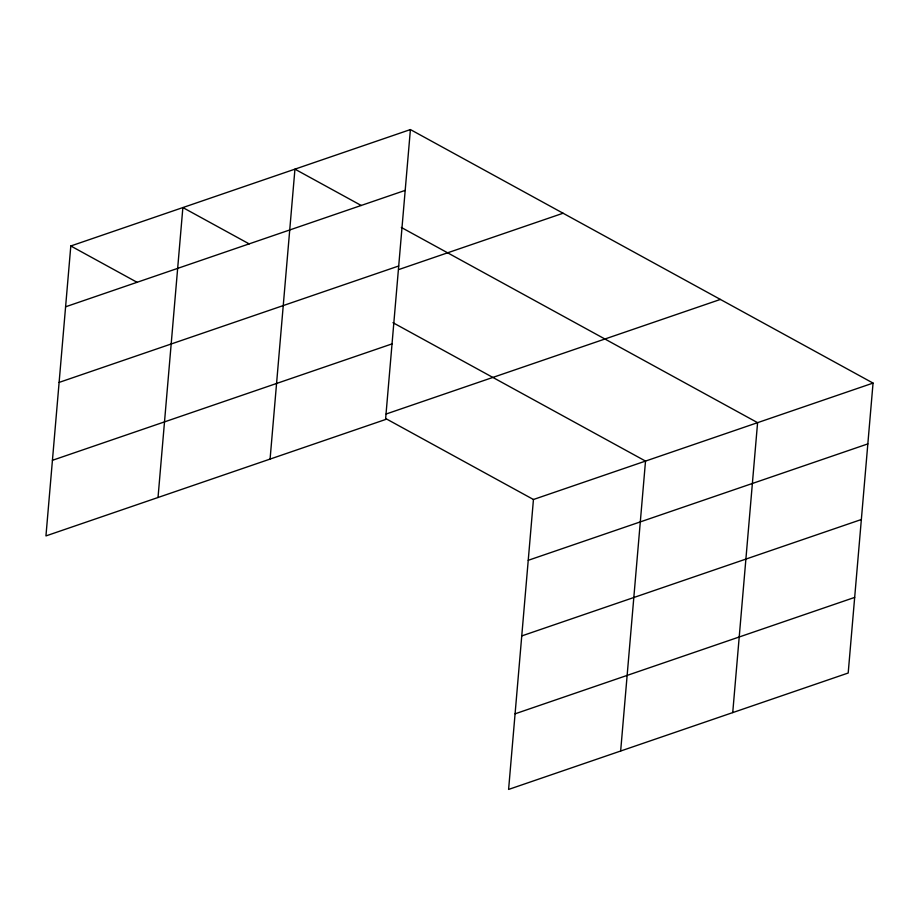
<?xml version="1.0" encoding="UTF-8"?>
<svg xmlns="http://www.w3.org/2000/svg" width="919" height="919" viewBox="0 0 919 919"><rect width="100%" height="100%" fill="white"/><g stroke="black" fill="none" stroke-linecap="round" stroke-linejoin="round"><path stroke-width="1.38" d="M410.402 129.568L70.809 245.982L45.95 535.915L385.555 419.501L410.402 129.568L873.05 383.085L848.191 673.018L508.598 789.432L533.445 499.499L873.05 383.085M158.022 497.489L182.87 207.568L249.198 243.914M270.083 459.075L294.942 169.153L361.27 205.5M620.658 751.007L645.517 461.085L392.976 322.695M732.73 712.593L757.589 422.671L401.316 227.441M65.594 306.797L405.199 190.382M59.115 382.407L398.708 265.993M399.007 269.474L563.083 213.231M52.429 460.304L392.034 343.89M386.175 413.998L720.381 299.433M528.23 560.314L867.835 443.9M521.751 635.925L861.356 519.511M515.077 713.822L854.681 597.407M70.809 245.982L137.126 282.328M385.785 418.582L533.445 499.499"/></g></svg>
